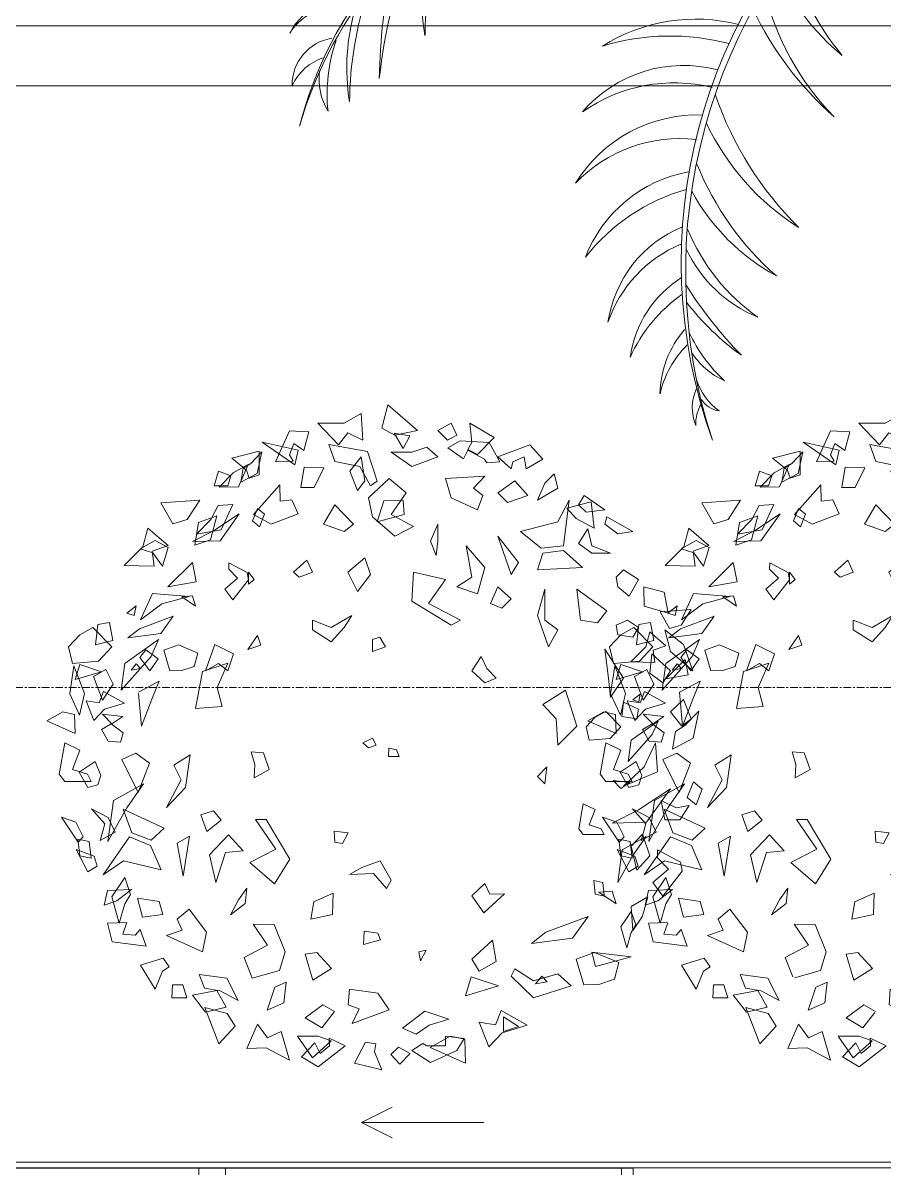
# Model space of a CAD drawing. Header units: millimetres. Extents: x 5357 to 201988, y -16345 to 109895.
# Drawn here: x 55638 to 57070, y 44537 to 46442 of the extents above; entities that cross this region are included whole.
import ezdxf

# ---------------------------------------------------------------- set-up
doc = ezdxf.new("R2010")
doc.units = ezdxf.units.MM
doc.linetypes.add('Grid Line', pattern=[22.225, 12.7, -3.175, 3.175, -3.175])
for name, color, linetype, lineweight in [('A-DETL-THIN', 151, 'Continuous', 9), ('A-FLOR', 192, 'Continuous', 9), ('A-GLAZ', 151, 'Continuous', 9), ('A-WALL', 113, 'Continuous', 9), ('A-WALL-4', 113, 'Continuous', 18), ('G-IMPT', 8, 'Continuous', 9), ('L-PLNT', 71, 'Continuous', 9), ('S-GRID-1', 1, 'Grid Line', 9)]:
    doc.layers.add(name, color=color, linetype=linetype, lineweight=lineweight)

# ---------------------------------------------------------------- blocks, each defined once
blk = doc.blocks.new('1_FAMILY RVT - W01-WxH 1400x1400xmm-389822-TKCS_MB SÂN ĐƯỜNG NỘI BỘ')
at = {"layer": 'A-GLAZ'}
for p, q in [((248.4, 172.39), (299.2, 197.79)), ((248.4, 172.39), (299.2, 146.99)), ((248.4, 172.39), (451.6, 172.39)), ((-700, 96.19), (-700, -103.81)), ((700, 96.19), (-700, 96.19)), ((-700, 96.19), (-636.5, 96.19)), ((-680.95, 96.19), (-680.95, 7.29)), ((-636.5, 96.19), (-22.225, 96.19)), ((-636.5, 96.19), (-636.5, 51.74)), ((-22.225, 7.29), (-22.225, 96.19)), ((-22.225, 96.19), (22.225, 96.19)), ((22.225, 96.19), (680.95, 96.19)), ((22.225, 96.19), (22.225, 7.29)), ((680.95, 96.19), (700, 96.19)), ((680.95, 96.19), (680.95, 7.29)), ((700, -103.81), (700, 96.19)), ((-636.5, 73.965), (-22.225, 73.965)), ((-636.5, 51.74), (-680.95, 51.74)), ((22.225, 51.74), (-22.225, 51.74)), ((636.5, 51.74), (636.5, 7.29)), ((680.95, 51.74), (636.5, 51.74)), ((22.225, 29.515), (636.5, 29.515)), ((-700, 7.29), (-680.95, 7.29)), ((-680.95, 7.29), (-22.225, 7.29)), ((-22.225, 7.29), (22.225, 7.29)), ((22.225, 7.29), (636.5, 7.29)), ((636.5, 7.29), (700, 7.29)), ((-700, -103.81), (700, -103.81))]:
    blk.add_line(p, q, dxfattribs=at)
blk = doc.blocks.new('CAY PHAT TAI NUI - CAY PHAT TAI NUI_dwg-V848-TKCS_MB SÂN ĐƯỜNG NỘI BỘ')
at = {"layer": 'G-IMPT'}
for centre, radius, start, end in [((663.2, -1348.3), 1400.1, 15.8969, 115.8188), ((677.6, -1304.2), 1374.7, 14.2942, 116.5824), ((-1216.9, -1468.3), 1888.8, 341.9561, 48.5357), ((-1129.7, -1435.8), 1816.9, 340.1287, 49.5243), ((660.2, -652), 915, 0.11, 30.302), ((928.8, -525.6), 658.4, 349.0881, 24.948), ((-214.5, -1011.8), 1959.6, 6.2169, 20.5843), ((-590.7, -118.3), 937.8, 320.1052, 344.8961), ((-347.8, -131.5), 757.2, 309.0093, 337.7736), ((-572.5, -846.1), 2306.6, 1.1551, 11.1637), ((-514.2, -274.5), 939.9, 315.619, 346.5413), ((547.9, -896.1), 1289, 0.7243, 18.0878), ((1817.2, -764.2), 257.5, 28.2066, 94.8834), ((1126.5, -762.6), 719.9, 350.6309, 16.8085), ((1878.7, -745.4), 194.9, 31.8841, 103.9938), ((-626.3, -48.5), 1181.1, 311.5821, 334.3785), ((636.9, -1198.7), 605, 57.7445, 104.2558), ((725.5, -1453.2), 801.1, 72.9957, 104.79), ((1345.1, -853.8), 569.4, 354.0366, 19.1347), ((1872.1, -821.6), 163.7, 359.2853, 80.9914), ((1871.9, -899.7), 180.7, 24.902, 72.4184), ((679.8, -1214.5), 460.3, 40.6068, 105.0053), ((1727.3, -801.5), 215.2, 328.8028, 7.6003), ((711.5, -1367.6), 553.1, 54.9285, 103.7278), ((-559.2, -467.7), 1193.1, 314.6726, 340.9626), ((631.3, -1419.8), 494.1, 31.3755, 92.1297), ((-184.3, -582.9), 867.6, 302.3156, 334.6841), ((691.8, -1505.6), 498.2, 43.515, 96.5745), ((-311.7, -717.4), 1017.4, 311.1306, 338.1326), ((576.4, -1589.7), 474.5, 21.1552, 79.5627), ((7.1, -841), 732, 298.6014, 331.488), ((483.4, -1838.6), 680.7, 38.1159, 74.1321), ((19.4, -1056.7), 697.8, 305.1999, 337.6764), ((519.7, -1706.7), 426, 8.437, 67.4813), ((510.7, -1792.4), 455.1, 19.0073, 66.9591), ((239.7, -1187.6), 475.5, 292.4989, 334.7606), ((476.4, -1820.5), 391.9, 7.8866, 57.8982), ((-577, -728.5), 1474.9, 315.7112, 327.7422), ((378, -1983.7), 532.7, 24.0356, 54.9695), ((-49.5, -1019.8), 908.1, 305.5707, 322.3431), ((173.5, -1452.2), 536.7, 312.6095, 334.9323), ((412.7, -1898.4), 348.1, 1.0007, 41.0185), ((430.9, -1609.6), 260.1, 294.034, 328.5673), ((412.1, -1975), 358.3, 13.3391, 44.7266), ((424.4, -1773.9), 221.2, 306.4521, 342.0198), ((490.2, -1940.5), 158.8, 337.3398, 24.8463), ((540, -1860.5), 92.7, 279.8128, 326.3027), ((503.8, -1995.9), 133.1, 357.5124, 31.4199)]:
    blk.add_arc(centre, radius, start, end, dxfattribs=at)
blk = doc.blocks.new('CAY PHAT TAI NUI - CAY PHAT TAI NUI-V849-TKCS_MB SÂN ĐƯỜNG NỘI BỘ')
at = {"extrusion": (0, 0, -1), "xscale": 0.48, "yscale": 0.48, "zscale": -0.48, "rotation": 180}
blk.add_blockref('CAY PHAT TAI NUI - CAY PHAT TAI NUI_dwg-V848-TKCS_MB SÂN ĐƯỜNG NỘI BỘ', (0, 0), dxfattribs=at)
blk = doc.blocks.new('CAY BACH TRINH - CAY BACH TRINH_dwg-V956-TKCS_MB SÂN ĐƯỜNG NỘI BỘ')
at = {"layer": 'G-IMPT'}
for p, q in [((1562.3, 682.4), (1421.6, 672.7)), ((1562.3, 376.2), (1552.8, 424.6)), ((-580.4, -1279.6), (-621.6, -1399.1)), ((-335.9, -1490.6), (-274.7, -1410.5))]:
    blk.add_line(p, q, dxfattribs=at)
at = {"layer": 'G-IMPT', "flags": 128}
for points in [[(7, 1748.5), (-25.3, 1628), (42.9, 1590.5), (159.9, 1615.5)], [(-356.8, 1653), (-249.5, 1540.6), (-200.8, 1603), (-122.8, 1565.5), (-132.6, 1703), (-220.3, 1653)], [(-578.2, 1451.6), (-505.2, 1612.9), (-404, 1608.2), (-430.7, 1510.8), (-481.7, 1548.1), (-505.4, 1489), (-485.8, 1455.6)], [(335.4, 1653), (267.1, 1615.5), (315.9, 1565.5), (364.6, 1590.5)], [(423.1, 1515.6), (442.6, 1553), (432.8, 1653), (559.6, 1578), (471.8, 1490.6)], [(-477.2, 1437.1), (-459.4, 1512.5), (-646.5, 1554.9)], [(532.6, 1553.1), (589.5, 1452.2), (520.3, 1446.4), (508.9, 1466.6), (422.8, 1512.2), (399.4, 1468), (319.1, 1524.7), (382.8, 1561.7)], [(-715, 1367.8), (-727.8, 1408.1), (-805.4, 1471.9), (-662.7, 1508.5), (-662.9, 1384.6)], [(-648.3, 1503.5), (-672.1, 1391.8), (-757.8, 1346.6), (-745.7, 1419.4), (-706.4, 1443.8)], [(-83.1, 1327.5), (-48.3, 1351.5), (-99.1, 1505.6), (-300.6, 1541.6), (-269.5, 1454.4), (-140, 1428.3)], [(23.4, 1503.1), (130.6, 1428.1), (267.1, 1478.1), (208.6, 1528.1), (130.6, 1503.1)], [(579.1, 1478.1), (744.8, 1540.6), (813, 1465.6), (725.3, 1415.6), (715.5, 1478.1), (657, 1453.1), (647.3, 1415.6)], [(-870.2, 1319.8), (-769.2, 1323), (-719.4, 1438), (-797.6, 1394.5)], [(-132.6, 1478.1), (-191, 1403.1), (-152, 1303.1), (-113.1, 1353.1)], [(-874.3, 1403), (-896, 1328.2), (-826.2, 1327.3), (-809.4, 1379.4)], [(-427.8, 1425.2), (-445.7, 1319), (-375.9, 1318.1), (-326.6, 1420.5)], [(510.8, 1378.1), (306.1, 1365.6), (335.4, 1265.6), (471.8, 1203.1), (501.1, 1278.1), (452.3, 1315.6)], [(871.5, 1390.6), (822.8, 1340.6), (783.8, 1253.1), (891, 1315.6)], [(-555.8, 1332.6), (-691.7, 1179), (-600.3, 1129), (-459.7, 1181.3), (-492, 1255), (-553, 1247.1)], [(13.7, 1365.6), (-93.6, 1265.6), (-74.1, 1165.6), (42.9, 1065.7), (140.4, 1115.7), (23.4, 1178.1), (101.4, 1290.6)], [(666.8, 1353.1), (579.1, 1290.6), (627.8, 1240.6), (735, 1278.1)], [(-1174, 1238.3), (-1111.6, 1130.2), (-1036.9, 1152), (-971.8, 1252.4)], [(-49.8, 1140.2), (91.7, 1178.4), (86.5, 1251.9), (-14.5, 1248.7)], [(696, 1090.7), (891, 1140.6), (949.5, 1253.1), (920.2, 1015.7), (803.3, 1003.2)], [(1027.5, 1278.1), (998.2, 1228.1), (1037.2, 1190.6), (1134.7, 1203.1)], [(-988.8, 1076.3), (-860, 1099.1), (-798.8, 1231), (-875.5, 1225), (-913, 1152.2)], [(-697, 1144.7), (-671.1, 1210.2), (-634.5, 1179.5), (-660.3, 1114)], [(-269, 1228.1), (-327.5, 1128.2), (-220.3, 1090.7), (-171.5, 1128.2)], [(1063.7, 1243.7), (1080, 1107.8), (985.3, 1158), (936.6, 1212)], [(-765.9, 1181.2), (-866.1, 1041.9), (-1009.1, 1038.4), (-900.3, 1094)], [(-996.3, 1019), (-915.4, 1046.8), (-882.8, 1171), (-978.2, 1136.6)], [(1144.4, 1165.6), (1134.7, 1128.2), (1202.9, 1078.2), (1280.9, 1090.7)], [(-1363.7, 913.6), (-1208.3, 909.8), (-1218, 988.5), (-1136.4, 1017.1), (-1240.5, 1107.4), (-1267.2, 1010.1)], [(267.1, 1128.2), (228.1, 1040.7), (257.4, 965.7), (267.1, 1040.7)], [(1047, 1103.2), (998.2, 1028.2), (1066.5, 978.2), (1163.9, 978.2), (1066.5, 1015.7)], [(-1164.3, 909.9), (-1134.8, 1007.4), (-1203.7, 1043.9), (-1281.8, 1000.4), (-1215.7, 979.5)], [(413.3, 1015.7), (442.6, 853.2), (364.6, 803.2), (471.8, 765.7), (510.8, 903.2)], [(647.3, 865.7), (579.1, 1065.7), (686.3, 928.2)], [(-113.1, 953.2), (-200.8, 878.2), (-152, 778.2), (-83.8, 865.7)], [(813, 978.2), (783.8, 890.7), (1017.7, 903.2), (920.2, 990.7)], [(-1009.9, 928.2), (-1136.6, 803.2), (-990.4, 828.2)], [(-840.2, 790.7), (-799.1, 735), (-717.6, 839), (-724.3, 876.4), (-820.8, 927.5), (-821, 893.7), (-775.2, 846.8)], [(-415.2, 940.7), (-483.5, 878.2), (-454.2, 853.2), (-386, 878.2)], [(-717.4, 878.2), (-717.4, 815.7), (-688.2, 840.7)], [(140.4, 878.2), (130.6, 728.2), (335.4, 603.3), (384.1, 628.3), (218.4, 715.8), (306.1, 840.7)], [(1261.4, 753.2), (1202.9, 803.2), (1193.2, 853.2), (1232.2, 890.7), (1310.2, 840.7)], [(579.1, 803.2), (540.1, 715.8), (598.5, 690.8), (647.3, 740.7)], [(822.8, 790.7), (783.8, 653.3), (842.2, 490.8), (891, 578.3), (822.8, 628.3)], [(988.5, 790.7), (1008, 628.3), (1095.7, 615.8), (1144.4, 678.3)], [(1339.5, 701.9), (1463.2, 664.7), (1443.8, 773.9), (1337.3, 802)], [(-1278.7, 631.1), (-1217.2, 768.2), (-1027, 752.4), (-1168.6, 714.2)], [(-993.1, 701.9), (-1008.8, 755.5), (-1064.2, 750.9)], [(-1302.3, 703.3), (-1351, 665.8), (-1312.1, 653.3)], [(-1423.7, 524), (-1440.3, 617.6), (-1500.9, 607.3), (-1513.2, 500.7)], [(-1108.8, 650.1), (-1174, 560.1), (-1344.8, 537.4), (-1284.5, 584.7)], [(-220.3, 590.8), (-288.5, 515.8), (-386, 578.3), (-386, 628.3), (-288.5, 590.8), (-181.3, 653.3)], [(1310.2, 590.8), (1251.7, 628.3), (1193.2, 603.3), (1202.9, 553.3), (1280.9, 540.8)], [(-1594.7, 553.3), (-1526.5, 590.8), (-1429, 490.8), (-1497.3, 415.8), (-1633.7, 403.3), (-1653.2, 490.8)], [(-720.6, 477.1), (-654.1, 498.5), (-671, 549.9)], [(-74.1, 528.3), (-35.1, 540.8), (-5.8, 490.8), (-74.1, 465.8)], [(1269.8, 412.9), (1394.1, 409.9), (1386.3, 472.8), (1451.6, 495.7), (1368.3, 568), (1347, 490.1)], [(-1380.3, 265.9), (-1360.8, 403.3), (-1185.3, 528.3), (-1224.3, 440.8)], [(-1064.7, 366.6), (-1127, 365.6), (-1158.5, 472.8), (-1082.2, 500.2), (-981, 458), (-999.9, 388.9)], [(-941.6, 365.8), (-892.9, 503.3), (-795.4, 453.3), (-824.7, 365.8), (-873.4, 403.3)], [(1134.7, 478.3), (1232.2, 328.3), (1163.9, 228.4), (1154.2, 328.3)], [(-1283, 435.5), (-1251, 475.1), (-1187.9, 427.6), (-1231.6, 365.8)], [(491.3, 440.8), (442.6, 365.8), (510.8, 303.4), (569.3, 328.3), (520.6, 378.3)], [(1378.4, 453.3), (1368.6, 353.3), (1436.9, 303.4), (1475.9, 365.8)], [(-1596.5, 134.8), (-1569.8, 247.9), (-1626.4, 391), (-1647.6, 246.7)], [(-1618.5, 320.3), (-1482.2, 361.3), (-1594.9, 398.3)], [(-1477.8, 213.3), (-1422.4, 297.1), (-1459.3, 373.2), (-1523, 336.2)], [(-1327.6, 370), (-1279.1, 378.2), (-1302, 401.7)], [(-855.3, 180.8), (-880.5, 279), (-824.9, 405.1), (-957.8, 362.3), (-993.8, 169.3)], [(-1274.1, 77.2), (-1290.1, 255.4), (-1183, 311.8), (-1221.2, 218.9)], [(-1362.9, 198.3), (-1471.3, 259), (-1493.9, 199.8), (-1562.3, 210.1), (-1522.5, 107.3), (-1467.2, 166.2)], [(813, 190.9), (881.2, 115.9), (891, -21.6), (988.5, 78.4), (930, 265.9)], [(1318.9, 244.6), (1279.9, 214.6), (1311.1, 204.6)], [(1310.2, 165.9), (1300.4, 115.9), (1222.4, 128.4), (1232.2, 203.4)], [(-1618.5, 39.6), (-1622.2, 139.4), (-1683.2, 152), (-1766.7, 105.3)], [(-1477.8, 140.9), (-1429, 90.9), (-1370.5, 128.4)], [(1084.9, 124.6), (1139.5, 154.6), (1217.5, 74.7), (1162.9, 14.7), (1053.7, 4.7), (1038.1, 74.7)], [(-1481.8, 59.9), (-1447.6, -0.6), (-1384.2, -5.9), (-1369.5, 42.9), (-1432.5, 90.4)], [(1256.5, -105.3), (1272.1, 4.7), (1412.5, 104.6), (1381.3, 34.7)], [(-74.1, 15.9), (-122.8, -9.1), (-93.6, -34.1), (-54.6, -21.6)], [(-1594.7, -46.6), (-1672.7, -9.1), (-1702, -171.5), (-1672.7, -209), (-1536.3, -209), (-1555.8, -171.5), (-1633.7, -146.5)], [(-687.9, -190.5), (-609.7, -147.1), (-640.8, -59.9), (-704.2, -54.7), (-684.5, -121.6)], [(10.6, -79.5), (65.3, -80.2), (51.2, -44.4), (10.9, -37.2)], [(1397.9, -9.1), (1407.6, -159), (1232.2, -234), (1339.4, -134)], [(-1514.7, -106.5), (-1486.4, -178), (-1501.1, -226.8), (-1553.1, -241.7), (-1598.7, -161)], [(-1291, -267.3), (-1232.2, -114.6), (-1303.9, -62.5), (-1376.2, -94.9)], [(-1144.5, -344.8), (-1045.7, -241.5), (-1021.4, -70.6), (-1105.4, -125.1), (-1068.5, -201.2)], [(832.5, -134), (783.8, -184), (822.8, -221.5)], [(-1448.5, -521.4), (-1419.3, -309), (-1263.3, -221.5), (-1351, -346.5)], [(1178.5, -205.3), (1217.5, -245.3), (1264.3, -215.3)], [(1476.8, -247.4), (1351.5, -421.5), (1172.8, -425.9), (1308.8, -356.4)], [(-1488.8, -516.1), (-1410.7, -472.6), (-1447.6, -396.5), (-1533.7, -350.9), (-1465.1, -429.6)], [(-1223.6, -515), (-1156.8, -451.4), (-1369.4, -353), (-1324.2, -475.9)], [(1084.9, -355.2), (1022.5, -325.2), (999.2, -455.2), (1022.5, -485.2), (1131.7, -485.2), (1116.1, -455.2), (1053.7, -435.2)], [(-1604.2, -525.7), (-1578, -497.1), (-1615, -421), (-1689.7, -395.6)], [(-935, -469.8), (-859.6, -410.8), (-899.6, -361.3), (-966, -382.7)], [(-582.3, -741.3), (-503.5, -613.3), (-626, -407.1), (-680.8, -406.4), (-575.2, -561.2), (-711.2, -630.6)], [(-229.1, -532.3), (-269.4, -525.1), (-271.9, -467.3), (-199.9, -477.1)], [(-1546, -521.4), (-1536.3, -608.9), (-1594.7, -596.4), (-1604.5, -509)], [(-1172.8, -669.2), (-1368.5, -622.2), (-1472.8, -694.2), (-1335.9, -498), (-1226.6, -541.7)], [(-1024.5, -493.1), (-1057.7, -701.8), (-1088.2, -530.1)], [(-887.9, -735.1), (-837.7, -577.9), (-745.4, -570.1), (-822.6, -486.9), (-921.4, -590.1)], [(1201.9, -735.1), (1225.3, -565.2), (1350.1, -495.2), (1279.9, -595.2)], [(1329.6, -484), (1271.2, -546.4), (1300.4, -671.4), (1368.6, -596.4)], [(-1553.4, -679.8), (-1504.2, -649.3), (-1521.1, -598), (-1613.1, -563.4)], [(1383.9, -735.5), (1435.3, -805.1), (1537.1, -675.2), (1528.8, -628.4), (1408.2, -564.6), (1407.9, -606.8), (1465.1, -665.4)], [(-129.1, -655.9), (-33.7, -621.6), (23.2, -722.4), (-0.1, -766.6), (-68.8, -687.9), (-192.8, -692.9)], [(-1390, -946.3), (-1429, -808.9), (-1360.8, -708.9), (-1331.6, -796.4), (-1360.8, -846.4)], [(-1468.2, -852.2), (-1401.7, -830.8), (-1326.3, -771.7), (-1450.3, -776.8)], [(-811.2, -902.9), (-735.8, -843.8), (-726.6, -763.9), (-770.3, -825.6)], [(613.7, -794.5), (506.3, -893.2), (443.6, -803.5), (510.3, -739.8), (535.9, -795.8)], [(1123.9, -735.1), (1131.7, -805.1), (1084.9, -795.1), (1077.1, -725.2)], [(-1269.7, -914.8), (-1162.9, -900.6), (-1182.6, -833.6), (-1294.9, -816.6)], [(-393.4, -926.1), (-280.8, -900.9), (-277.1, -789.7), (-378.3, -835.1)], [(1192.8, -846.5), (1173.1, -779.5), (1103.9, -785.3)], [(1358.9, -808.9), (1271.2, -858.9), (1280.9, -983.8), (1329.6, -908.9)], [(-1143.5, -1009.9), (-956.8, -1094.6), (-935.8, -992.5), (-1027.2, -873.5), (-1088.2, -926), (-1062.6, -982)], [(1248.7, -1075.1), (1217.5, -965.1), (1272.1, -885.1), (1295.5, -955.1), (1272.1, -995.1)], [(1048.2, -911.4), (966.7, -1023.7), (753.1, -1052.1), (828.5, -993)], [(-120.4, -1056.4), (-30.9, -1033.1), (-45.1, -997.3), (-117.1, -987.5)], [(549.8, -1033.8), (442.6, -1133.8), (481.6, -1196.3), (569.3, -1146.3)], [(-1130.3, -1172.4), (-1165.1, -1196.4), (-1203.2, -1289.3), (-1280.1, -1163.8), (-1161.7, -1127.5)], [(-384.1, -1242.1), (-285.7, -1181.1), (-362.9, -1097.8), (-423.5, -1108.1)], [(175.9, -1142.5), (205.1, -1087.3), (167.6, -1095.7)], [(1103.3, -1265.7), (1025.5, -1266.9), (986.1, -1133), (1081.4, -1098.6), (1207.9, -1151.4), (1184.2, -1237.8)], [(1066.5, -1096.3), (1085.9, -1171.3), (1271.2, -1121.3)], [(666.8, -1183.8), (647.3, -1221.3), (764.3, -1333.8), (959.2, -1271.3), (891, -1208.8), (764.3, -1246.3)], [(-771.2, -1348.3), (-830.9, -1231.9), (-974.9, -1212.2), (-946.6, -1283.7), (-866, -1298.1)], [(411, -1323.5), (581.4, -1272.3), (440.5, -1226)], [(774.7, -1261.5), (835.3, -1251.1), (806.7, -1221.8)], [(-1117, -1334.9), (-1039.2, -1333.7), (-1058.9, -1266.7), (-1113.7, -1266)], [(-883.1, -1296.3), (-1009.9, -1321.3), (-941.6, -1408.7), (-834.4, -1383.7)], [(-179.5, -1468.6), (12.5, -1396.4), (-44.9, -1309.4), (-193.7, -1289.9), (-199.6, -1370.1), (-142, -1391.6)], [(-871.5, -1572.9), (-786.6, -1481.5), (-829.3, -1416.5), (-944.4, -1383.9)], [(323.1, -1444.6), (198.5, -1404.5), (82.8, -1492.4), (153.4, -1523), (220.6, -1476.1)], [(730.5, -1476.1), (595, -1400.1), (566.8, -1474.2), (481.2, -1461.3), (531, -1589.8), (600.1, -1516.2)], [(-505.3, -1658.7), (-547.5, -1509.1), (-619.8, -1541.5), (-671.2, -1471.9), (-726.9, -1598), (-625.9, -1594.8)], [(608.3, -1508.7), (686.3, -1483.7), (608.3, -1433.7)], [(-386, -1646.2), (-464, -1533.7), (-356.8, -1533.7), (-288.5, -1558.7)], [(-215.3, -1584.2), (-355.3, -1692.7), (-442.6, -1641.1), (-373.4, -1567.5), (-345.7, -1624.3), (-297.2, -1583.2), (-298.9, -1544.5)], [(228.1, -1671.2), (130.6, -1608.7), (189.1, -1571.2), (208.6, -1583.7), (306.1, -1583.7), (306.1, -1533.7), (403.6, -1546.2), (364.6, -1608.7)], [(411, -1674.4), (406.4, -1549.7), (330.2, -1533.9), (225.7, -1592.2)], [(-55.2, -1574.1), (-62.8, -1615.7), (-24.1, -1708.4), (-167.3, -1674), (-109.2, -1564.6)], [(69.1, -1679.7), (123.3, -1623.8), (62, -1590.4), (22.7, -1628.6)]]:
    blk.add_lwpolyline(points, close=True, dxfattribs=at)
for points in [[(120.6, 1587.3), (40, 1601.7), (85.5, 1521), (116.9, 1580.3)], [(1421.6, 672.7), (1471.4, 586.2), (1531.2, 603.6), (1562.3, 651.5)], [(1446.6, 578.3), (1475.9, 465.8), (1562.3, 392)], [(1562.3, 452), (1544.1, 503.3), (1446.6, 578.3)], [(1552.8, 424.6), (1451.5, 324.6), (1562.3, 343.5)], [(1562.3, 169.3), (1544.1, 215.9), (1475.9, 153.4)], [(1475.9, 153.4), (1534.4, 78.4), (1562.3, 99.9)], [(1562.3, -0.9), (1486.9, -40.7), (1502, 50.3), (1551.2, 80.8), (1562.3, 92.2)], [(1427.1, -309), (1446.6, -409), (1524.6, -409), (1562.3, -351)], [(1562.3, -336), (1505.1, -346.5), (1427.1, -309)], [(-1250.6, -1066.3), (-1426.3, -1044), (-1451.5, -945.8), (-1354, -942.8)], [(-1351.1, -944.1), (-1371.2, -1002.5), (-1307.8, -1007.7), (-1281.7, -979.2), (-1250.6, -1066.3)], [(-692, -1229.7), (-556.7, -1193.1), (-527.2, -1095.7), (-583.8, -952.6), (-693.4, -951.2), (-619.2, -1061.1), (-740.7, -1124), (-700.4, -1226)], [(-621.6, -1399.1), (-534.9, -1360.2), (-522.6, -1253.6), (-578.7, -1278.8)], [(-270.5, -1405), (-331.8, -1371.6), (-423.2, -1439), (-335.9, -1490.6)]]:
    blk.add_lwpolyline(points, dxfattribs=at)
blk = doc.blocks.new('CAY BACH TRINH - CAY BACH TRINH-V957-TKCS_MB SÂN ĐƯỜNG NỘI BỘ')
at = {"xscale": 0.3200000000000001, "yscale": 0.3200000000000001, "zscale": 0.3200000000000001}
blk.add_blockref('CAY BACH TRINH - CAY BACH TRINH_dwg-V956-TKCS_MB SÂN ĐƯỜNG NỘI BỘ', (0, 0), dxfattribs=at)
blk = doc.blocks.new('CAY BACH TRINH - CAY BACH TRINH_dwg-V1021-TKCS_MB SÂN ĐƯỜNG NỘI BỘ')
at = {"layer": 'G-IMPT'}
for p, q in [((-1274.1, 77.2), (-1289.4, 248)), ((-1221.3, 218.5), (-1274.1, 77.2)), ((1123.9, -735.1), (1131.3, -801)), ((1358.9, -808.9), (1271.2, -858.9))]:
    blk.add_line(p, q, dxfattribs=at)
at = {"layer": 'G-IMPT', "flags": 128}
for points in [[(7, 1748.5), (-25.3, 1628), (42.9, 1590.5), (159.9, 1615.5)], [(-356.8, 1653), (-249.5, 1540.6), (-200.8, 1603), (-122.8, 1565.5), (-132.6, 1703), (-220.3, 1653)], [(-578.2, 1451.6), (-505.2, 1612.9), (-404, 1608.2), (-430.7, 1510.8), (-481.7, 1548.1), (-505.4, 1489), (-485.8, 1455.6)], [(335.4, 1653), (267.1, 1615.5), (315.9, 1565.5), (364.6, 1590.5)], [(423.1, 1515.6), (442.6, 1553), (432.8, 1653), (559.6, 1578), (471.8, 1490.6)], [(-477.2, 1437.1), (-459.4, 1512.5), (-646.5, 1554.9)], [(120.6, 1587.3), (40, 1601.7), (85.5, 1521)], [(532.6, 1553.1), (589.5, 1452.2), (520.3, 1446.4), (508.9, 1466.6), (422.8, 1512.2), (399.4, 1468), (319.1, 1524.7), (382.8, 1561.7)], [(-715, 1367.8), (-727.8, 1408.1), (-805.4, 1471.9), (-662.7, 1508.5), (-662.9, 1384.6)], [(-648.3, 1503.5), (-672.1, 1391.8), (-757.8, 1346.6), (-745.7, 1419.4), (-706.4, 1443.8)], [(-83.1, 1327.5), (-48.3, 1351.5), (-99.1, 1505.6), (-300.6, 1541.6), (-269.5, 1454.4), (-140, 1428.3)], [(23.4, 1503.1), (130.6, 1428.1), (267.1, 1478.1), (208.6, 1528.1), (130.6, 1503.1)], [(579.1, 1478.1), (744.8, 1540.6), (813, 1465.6), (725.3, 1415.6), (715.5, 1478.1), (657, 1453.1), (647.3, 1415.6)], [(-870.2, 1319.8), (-769.2, 1323), (-719.4, 1438), (-797.6, 1394.5)], [(-132.6, 1478.1), (-191, 1403.1), (-152, 1303.1), (-113.1, 1353.1)], [(-874.3, 1403), (-896, 1328.2), (-826.2, 1327.3), (-809.4, 1379.4)], [(-427.8, 1425.2), (-445.7, 1319), (-375.9, 1318.1), (-326.6, 1420.5)], [(510.8, 1378.1), (306.1, 1365.6), (335.4, 1265.6), (471.8, 1203.1), (501.1, 1278.1), (452.3, 1315.6)], [(871.5, 1390.6), (822.8, 1340.6), (783.8, 1253.1), (891, 1315.6)], [(-555.8, 1332.6), (-691.7, 1179), (-600.3, 1129), (-459.7, 1181.3), (-492, 1255), (-553, 1247.1)], [(13.7, 1365.6), (-93.6, 1265.6), (-74.1, 1165.6), (42.9, 1065.7), (140.4, 1115.7), (23.4, 1178.1), (101.4, 1290.6)], [(666.8, 1353.1), (579.1, 1290.6), (627.8, 1240.6), (735, 1278.1)], [(-1174, 1238.3), (-1111.6, 1130.2), (-1036.9, 1152), (-971.8, 1252.4)], [(-49.8, 1140.2), (91.7, 1178.4), (86.5, 1251.9), (-14.5, 1248.7)], [(696, 1090.7), (891, 1140.6), (949.5, 1253.1), (920.2, 1015.7), (803.3, 1003.2)], [(1027.5, 1278.1), (998.2, 1228.1), (1037.2, 1190.6), (1134.7, 1203.1)], [(-988.8, 1076.3), (-860, 1099.1), (-798.8, 1231), (-875.5, 1225), (-913, 1152.2)], [(-697, 1144.7), (-671.1, 1210.2), (-634.5, 1179.5), (-660.3, 1114)], [(-269, 1228.1), (-327.5, 1128.2), (-220.3, 1090.7), (-171.5, 1128.2)], [(1063.7, 1243.7), (1080, 1107.8), (985.3, 1158), (936.6, 1212)], [(-765.9, 1181.2), (-866.1, 1041.9), (-1009.1, 1038.4), (-900.3, 1094)], [(-996.3, 1019), (-915.4, 1046.8), (-882.8, 1171), (-978.2, 1136.6)], [(1144.4, 1165.6), (1134.7, 1128.2), (1202.9, 1078.2), (1280.9, 1090.7)], [(-1363.7, 913.6), (-1208.3, 909.8), (-1218, 988.5), (-1136.4, 1017.1), (-1240.5, 1107.4), (-1267.2, 1010.1)], [(267.1, 1128.2), (228.1, 1040.7), (257.4, 965.7), (267.1, 1040.7)], [(1047, 1103.2), (998.2, 1028.2), (1066.5, 978.2), (1163.9, 978.2), (1066.5, 1015.7)], [(-1164.3, 909.9), (-1134.8, 1007.4), (-1203.7, 1043.9), (-1281.8, 1000.4), (-1215.7, 979.5)], [(413.3, 1015.7), (442.6, 853.2), (364.6, 803.2), (471.8, 765.7), (510.8, 903.2)], [(647.3, 865.7), (579.1, 1065.7), (686.3, 928.2)], [(-113.1, 953.2), (-200.8, 878.2), (-152, 778.2), (-83.8, 865.7)], [(813, 978.2), (783.8, 890.7), (1017.7, 903.2), (920.2, 990.7)], [(-1009.9, 928.2), (-1136.6, 803.2), (-990.4, 828.2)], [(-840.2, 790.7), (-799.1, 735), (-717.6, 839), (-724.3, 876.4), (-820.8, 927.5), (-821, 893.7), (-775.2, 846.8)], [(-415.2, 940.7), (-483.5, 878.2), (-454.2, 853.2), (-386, 878.2)], [(-717.4, 878.2), (-717.4, 815.7), (-688.2, 840.7)], [(140.4, 878.2), (130.6, 728.2), (335.4, 603.3), (384.1, 628.3), (218.4, 715.8), (306.1, 840.7)], [(1261.4, 753.2), (1202.9, 803.2), (1193.2, 853.2), (1232.2, 890.7), (1310.2, 840.7)], [(579.1, 803.2), (540.1, 715.8), (598.5, 690.8), (647.3, 740.7)], [(822.8, 790.7), (783.8, 653.3), (842.2, 490.8), (891, 578.3), (822.8, 628.3)], [(988.5, 790.7), (1008, 628.3), (1095.7, 615.8), (1144.4, 678.3)], [(1339.5, 701.9), (1463.2, 664.7), (1443.8, 773.9), (1337.3, 802)], [(-1278.7, 631.1), (-1217.2, 768.2), (-1027, 752.4), (-1168.6, 714.2)], [(-993.1, 701.9), (-1008.8, 755.5), (-1064.2, 750.9)], [(-1302.3, 703.3), (-1351, 665.8), (-1312.1, 653.3)], [(1421.6, 672.7), (1471.4, 586.2), (1531.2, 603.6), (1583.3, 683.9)], [(-1423.7, 524), (-1440.3, 617.6), (-1500.9, 607.3), (-1513.2, 500.7)], [(-1108.8, 650.1), (-1174, 560.1), (-1344.8, 537.4), (-1284.5, 584.7)], [(-220.3, 590.8), (-288.5, 515.8), (-386, 578.3), (-386, 628.3), (-288.5, 590.8), (-181.3, 653.3)], [(1310.2, 590.8), (1251.7, 628.3), (1193.2, 603.3), (1202.9, 553.3), (1280.9, 540.8)], [(-1594.7, 553.3), (-1526.5, 590.8), (-1429, 490.8), (-1497.3, 415.8), (-1633.7, 403.3), (-1653.2, 490.8)], [(-720.6, 477.1), (-654.1, 498.5), (-671, 549.9)], [(-74.1, 528.3), (-35.1, 540.8), (-5.8, 490.8), (-74.1, 465.8)], [(1269.8, 412.9), (1394.1, 409.9), (1386.3, 472.8), (1451.6, 495.7), (1368.3, 568), (1347, 490.1)], [(1446.6, 578.3), (1475.9, 465.8), (1592.8, 365.8), (1544.1, 503.3)], [(-1380.3, 265.9), (-1360.8, 403.3), (-1185.3, 528.3), (-1224.3, 440.8)], [(-1064.7, 366.6), (-1127, 365.6), (-1158.5, 472.8), (-1082.2, 500.2), (-981, 458), (-999.9, 388.9)], [(-941.6, 365.8), (-892.9, 503.3), (-795.4, 453.3), (-824.7, 365.8), (-873.4, 403.3)], [(1134.7, 478.3), (1232.2, 328.3), (1163.9, 228.4), (1154.2, 328.3)], [(-1283, 435.5), (-1251, 475.1), (-1187.9, 427.6), (-1231.6, 365.8)], [(491.3, 440.8), (442.6, 365.8), (510.8, 303.4), (569.3, 328.3), (520.6, 378.3)], [(1378.4, 453.3), (1368.6, 353.3), (1436.9, 303.4), (1475.9, 365.8)], [(1552.8, 424.6), (1451.5, 324.6), (1568.4, 344.6)], [(-1596.5, 134.8), (-1569.8, 247.9), (-1626.4, 391), (-1647.6, 246.7)], [(-1618.5, 320.3), (-1482.2, 361.3), (-1594.9, 398.3)], [(-1477.8, 213.3), (-1422.4, 297.1), (-1459.3, 373.2), (-1523, 336.2)], [(-1327.6, 370), (-1279.1, 378.2), (-1302, 401.7)], [(-855.3, 180.8), (-880.5, 279), (-824.9, 405.1), (-957.8, 362.3), (-993.8, 169.3)], [(-1362.9, 198.3), (-1471.3, 259), (-1493.9, 199.8), (-1562.3, 210.1), (-1522.5, 107.3), (-1467.2, 166.2)], [(813, 190.9), (881.2, 115.9), (891, -21.6), (988.5, 78.4), (930, 265.9)], [(1318.9, 244.6), (1279.9, 214.6), (1311.1, 204.6)], [(1310.2, 165.9), (1300.4, 115.9), (1222.4, 128.4), (1232.2, 203.4)], [(1475.9, 153.4), (1534.4, 78.4), (1583.1, 115.9), (1544.1, 215.9)], [(-1618.5, 39.6), (-1622.2, 139.4), (-1683.2, 152), (-1766.7, 105.3)], [(-1477.8, 140.9), (-1429, 90.9), (-1370.5, 128.4)], [(1084.9, 124.6), (1139.5, 154.6), (1217.5, 74.7), (1162.9, 14.7), (1053.7, 4.7), (1038.1, 74.7)], [(1623.8, 155.5), (1594, 15.8), (1486.9, -40.7), (1502, 50.3), (1551.2, 80.8)], [(-1481.8, 59.9), (-1447.6, -0.6), (-1384.2, -5.9), (-1369.5, 42.9), (-1432.5, 90.4)], [(1256.5, -105.3), (1272.1, 4.7), (1412.5, 104.6), (1381.3, 34.7)], [(-74.1, 15.9), (-122.8, -9.1), (-93.6, -34.1), (-54.6, -21.6)], [(-1594.7, -46.6), (-1672.7, -9.1), (-1702, -171.5), (-1672.7, -209), (-1536.3, -209), (-1555.8, -171.5), (-1633.7, -146.5)], [(-687.9, -190.5), (-609.7, -147.1), (-640.8, -59.9), (-704.2, -54.7), (-684.5, -121.6)], [(10.6, -79.5), (65.3, -80.2), (51.2, -44.4), (10.9, -37.2)], [(1397.9, -9.1), (1407.6, -159), (1232.2, -234), (1339.4, -134)], [(-1514.7, -106.5), (-1486.4, -178), (-1501.1, -226.8), (-1553.1, -241.7), (-1598.7, -161)], [(-1291, -267.3), (-1232.2, -114.6), (-1303.9, -62.5), (-1376.2, -94.9)], [(-1144.5, -344.8), (-1045.7, -241.5), (-1021.4, -70.6), (-1105.4, -125.1), (-1068.5, -201.2)], [(832.5, -134), (783.8, -184), (822.8, -221.5)], [(-1448.5, -521.4), (-1419.3, -309), (-1263.3, -221.5), (-1351, -346.5)], [(1178.5, -205.3), (1217.5, -245.3), (1264.3, -215.3)], [(1562.9, -293), (1595.2, -211.1), (1641.1, -249.5), (1608.8, -331.4)], [(1476.8, -247.4), (1351.5, -421.5), (1172.8, -425.9), (1308.8, -356.4)], [(-1488.8, -516.1), (-1410.7, -472.6), (-1447.6, -396.5), (-1533.7, -350.9), (-1465.1, -429.6)], [(-1223.6, -515), (-1156.8, -451.4), (-1369.4, -353), (-1324.2, -475.9)], [(1084.9, -355.2), (1022.5, -325.2), (999.2, -455.2), (1022.5, -485.2), (1131.7, -485.2), (1116.1, -455.2), (1053.7, -435.2)], [(1427.1, -309), (1446.6, -409), (1524.6, -409), (1573.3, -334), (1505.1, -346.5)], [(-1604.2, -525.7), (-1578, -497.1), (-1615, -421), (-1689.7, -395.6)], [(-935, -469.8), (-859.6, -410.8), (-899.6, -361.3), (-966, -382.7)], [(-582.3, -741.3), (-503.5, -613.3), (-626, -407.1), (-680.8, -406.4), (-575.2, -561.2), (-711.2, -630.6)], [(-229.1, -532.3), (-269.4, -525.1), (-271.9, -467.3), (-199.9, -477.1)], [(-1546, -521.4), (-1536.3, -608.9), (-1594.7, -596.4), (-1604.5, -509)], [(-1172.8, -669.2), (-1368.5, -622.2), (-1472.8, -694.2), (-1335.9, -498), (-1226.6, -541.7)], [(-1024.5, -493.1), (-1057.7, -701.8), (-1088.2, -530.1)], [(-887.9, -735.1), (-837.7, -577.9), (-745.4, -570.1), (-822.6, -486.9), (-921.4, -590.1)], [(1201.9, -735.1), (1225.3, -565.2), (1350.1, -495.2), (1279.9, -595.2)], [(1329.6, -484), (1271.2, -546.4), (1300.4, -671.4), (1368.6, -596.4)], [(-1553.4, -679.8), (-1504.2, -649.3), (-1521.1, -598), (-1613.1, -563.4)], [(1383.9, -735.5), (1435.3, -805.1), (1537.1, -675.2), (1528.8, -628.4), (1408.2, -564.6), (1407.9, -606.8), (1465.1, -665.4)], [(-129.1, -655.9), (-33.7, -621.6), (23.2, -722.4), (-0.1, -766.6), (-68.8, -687.9), (-192.8, -692.9)], [(-1390, -946.3), (-1429, -808.9), (-1360.8, -708.9), (-1331.6, -796.4), (-1360.8, -846.4)], [(-1468.2, -852.2), (-1401.7, -830.8), (-1326.3, -771.7), (-1450.3, -776.8)], [(-811.2, -902.9), (-735.8, -843.8), (-726.6, -763.9), (-770.3, -825.6)], [(613.7, -794.5), (506.3, -893.2), (443.6, -803.5), (510.3, -739.8), (535.9, -795.8)], [(-1269.7, -914.8), (-1162.9, -900.6), (-1182.6, -833.6), (-1294.9, -816.6)], [(-393.4, -926.1), (-280.8, -900.9), (-277.1, -789.7), (-378.3, -835.1)], [(1192.8, -846.5), (1173.1, -779.5), (1103.9, -785.3)], [(-1143.5, -1009.9), (-956.8, -1094.6), (-935.8, -992.5), (-1027.2, -873.5), (-1088.2, -926), (-1062.6, -982)], [(1248.7, -1075.1), (1217.5, -965.1), (1272.1, -885.1), (1295.5, -955.1), (1272.1, -995.1)], [(-1250.6, -1066.3), (-1426.3, -1044), (-1451.5, -945.8), (-1350.6, -942.7), (-1371.2, -1002.5), (-1307.8, -1007.7), (-1281.7, -979.2)], [(-698.3, -1231.3), (-556.7, -1193.1), (-527.2, -1095.7), (-583.8, -952.6), (-693.4, -951.2), (-619.2, -1061.1), (-740.7, -1124)], [(1048.2, -911.4), (966.7, -1023.7), (753.1, -1052.1), (828.5, -993)], [(-120.4, -1056.4), (-30.9, -1033.1), (-45.1, -997.3), (-117.1, -987.5)], [(549.8, -1033.8), (442.6, -1133.8), (481.6, -1196.3), (569.3, -1146.3)], [(-1130.3, -1172.4), (-1165.1, -1196.4), (-1203.2, -1289.3), (-1280.1, -1163.8), (-1161.7, -1127.5)], [(-384.1, -1242.1), (-285.7, -1181.1), (-362.9, -1097.8), (-423.5, -1108.1)], [(175.9, -1142.5), (205.1, -1087.3), (167.6, -1095.7)], [(1103.3, -1265.7), (1025.5, -1266.9), (986.1, -1133), (1081.4, -1098.6), (1207.9, -1151.4), (1184.2, -1237.8)], [(1066.5, -1096.3), (1085.9, -1171.3), (1271.2, -1121.3)], [(666.8, -1183.8), (647.3, -1221.3), (764.3, -1333.8), (959.2, -1271.3), (891, -1208.8), (764.3, -1246.3)], [(-771.2, -1348.3), (-830.9, -1231.9), (-974.9, -1212.2), (-946.6, -1283.7), (-866, -1298.1)], [(411, -1323.5), (581.4, -1272.3), (440.5, -1226)], [(774.7, -1261.5), (835.3, -1251.1), (806.7, -1221.8)], [(-1117, -1334.9), (-1039.2, -1333.7), (-1058.9, -1266.7), (-1113.7, -1266)], [(-883.1, -1296.3), (-1009.9, -1321.3), (-941.6, -1408.7), (-834.4, -1383.7)], [(-621.6, -1399.1), (-534.9, -1360.2), (-522.6, -1253.6), (-580.4, -1279.6)], [(-179.5, -1468.6), (12.5, -1396.4), (-44.9, -1309.4), (-193.7, -1289.9), (-199.6, -1370.1), (-142, -1391.6)], [(-871.5, -1572.9), (-786.6, -1481.5), (-829.3, -1416.5), (-944.4, -1383.9)], [(-335.9, -1490.6), (-270.5, -1405), (-331.8, -1371.6), (-423.2, -1439)], [(323.1, -1444.6), (198.5, -1404.5), (82.8, -1492.4), (153.4, -1523), (220.6, -1476.1)], [(730.5, -1476.1), (595, -1400.1), (566.8, -1474.2), (481.2, -1461.3), (531, -1589.8), (600.1, -1516.2)], [(-505.3, -1658.7), (-547.5, -1509.1), (-619.8, -1541.5), (-671.2, -1471.9), (-726.9, -1598), (-625.9, -1594.8)], [(608.3, -1508.7), (686.3, -1483.7), (608.3, -1433.7)], [(-386, -1646.2), (-464, -1533.7), (-356.8, -1533.7), (-288.5, -1558.7)], [(-215.3, -1584.2), (-355.3, -1692.7), (-442.6, -1641.1), (-373.4, -1567.5), (-345.7, -1624.3), (-297.2, -1583.2), (-298.9, -1544.5)], [(228.1, -1671.2), (130.6, -1608.7), (189.1, -1571.2), (208.6, -1583.7), (306.1, -1583.7), (306.1, -1533.7), (403.6, -1546.2), (364.6, -1608.7)], [(411, -1674.4), (406.4, -1549.7), (330.2, -1533.9), (225.7, -1592.2)], [(-55.2, -1574.1), (-62.8, -1615.7), (-24.1, -1708.4), (-167.3, -1674), (-109.2, -1564.6)], [(69.1, -1679.7), (123.3, -1623.8), (62, -1590.4), (22.7, -1628.6)]]:
    blk.add_lwpolyline(points, close=True, dxfattribs=at)
for points in [[(-1290.1, 255.4), (-1183, 311.8), (-1221.2, 218.9)], [(1131.7, -805.1), (1084.9, -795.1), (1077.1, -725.2), (1123.9, -735.1)], [(1271.4, -861.7), (1280.9, -983.8), (1329.6, -908.9), (1358.9, -808.9)]]:
    blk.add_lwpolyline(points, dxfattribs=at)
blk = doc.blocks.new('CAY BACH TRINH - CAY BACH TRINH-V1022-TKCS_MB SÂN ĐƯỜNG NỘI BỘ')
at = {"xscale": 0.3200000000000001, "yscale": 0.3200000000000001, "zscale": 0.3200000000000001}
blk.add_blockref('CAY BACH TRINH - CAY BACH TRINH_dwg-V1021-TKCS_MB SÂN ĐƯỜNG NỘI BỘ', (0, 0), dxfattribs=at)

msp = doc.modelspace()

# ---------------------------------------------------------------- linework, layer by layer
at = {"layer": 'A-DETL-THIN'}
msp.add_line((57652.6, 44537.4), (52927.6, 44537.4), dxfattribs=at)
at = {"layer": 'A-FLOR'}
msp.add_line((55452.6, 46337.4), (75827.6, 46337.4), dxfattribs=at)
at = {"layer": 'A-WALL'}
msp.add_line((75937.6, 46437.4), (55452.6, 46437.4), dxfattribs=at)
at = {"layer": 'A-WALL-4'}
msp.add_line((57642.6, 44546.9), (54052.6, 44546.9), dxfattribs=at)
at = {"layer": 'S-GRID-1'}
msp.add_line((128757.8, 45336.9), (32145.8, 45336.9), dxfattribs=at)

# ---------------------------------------------------------------- block references
at = {"layer": 'A-GLAZ'}
msp.add_blockref('1_FAMILY RVT - W01-WxH 1400x1400xmm-389822-TKCS_MB SÂN ĐƯỜNG NỘI BỘ', (55952.6, 44440.7), dxfattribs=at)
at = {"layer": 'L-PLNT', "rotation": 180}
msp.add_blockref('CAY PHAT TAI NUI - CAY PHAT TAI NUI-V849-TKCS_MB SÂN ĐƯỜNG NỘI BỘ', (57062.6, 46733.6), dxfattribs=at)
at = {"layer": 'L-PLNT'}
for name, p in [('CAY BACH TRINH - CAY BACH TRINH-V1022-TKCS_MB SÂN ĐƯỜNG NỘI BỘ', (56242.6, 45247.4)), ('CAY BACH TRINH - CAY BACH TRINH-V957-TKCS_MB SÂN ĐƯỜNG NỘI BỘ', (57142.6, 45247.4))]:
    msp.add_blockref(name, p, dxfattribs=at)

doc.saveas('drawing.dxf')
